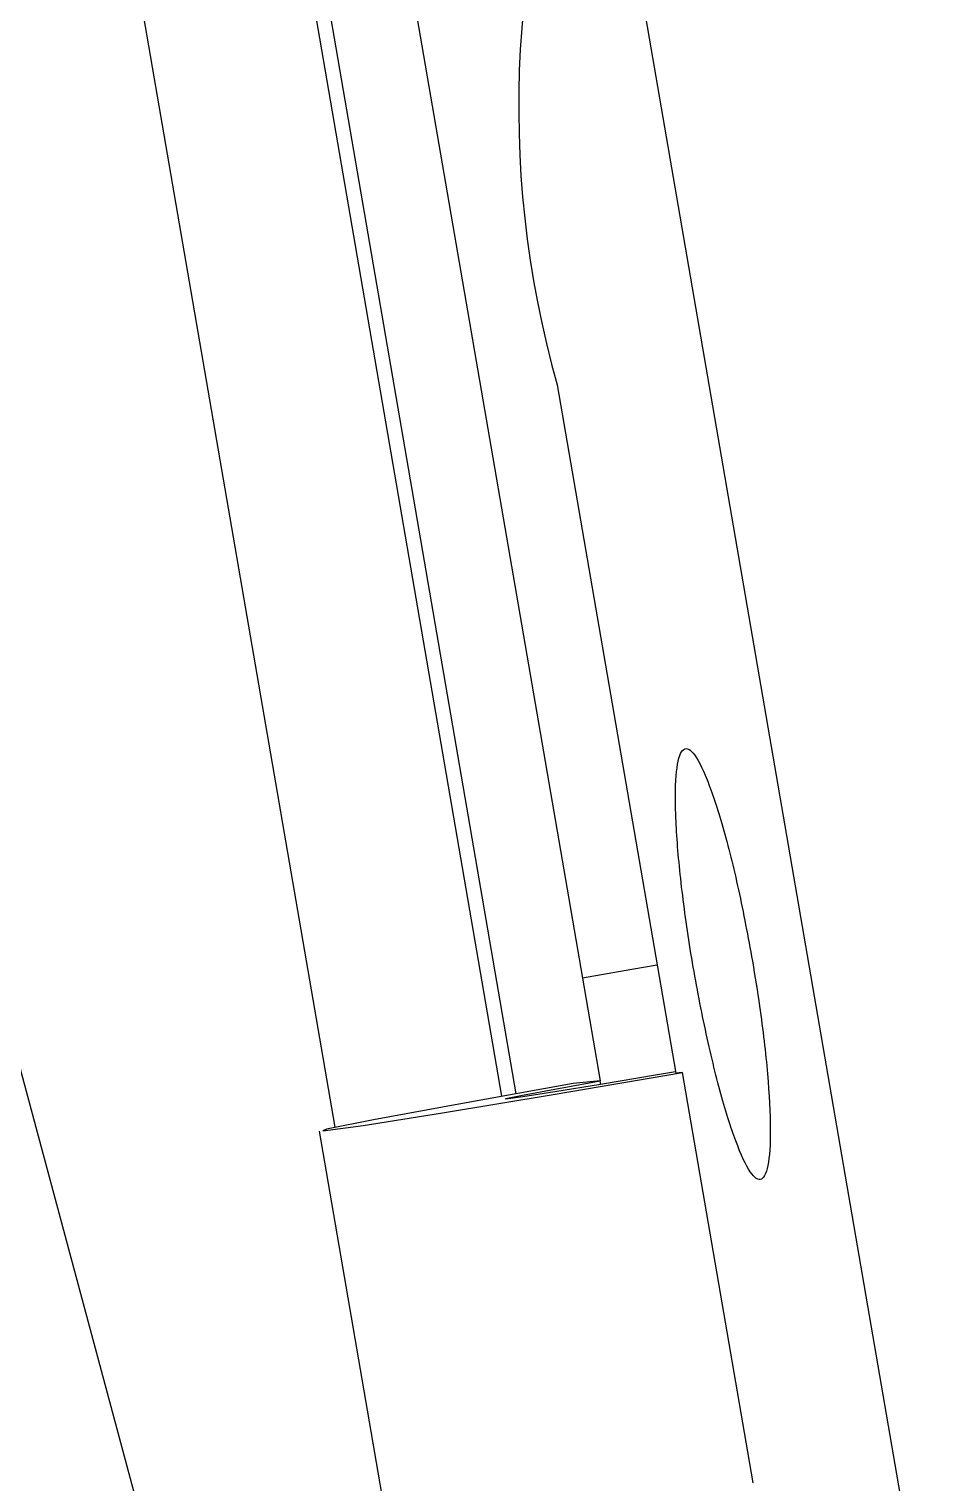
# Model space of a CAD drawing. Header units: millimetres. Extents: x 15 to 1184, y 5 to 836.
# Drawn here: x 813.7 to 818.02, y 611.46 to 618.45 of the extents above; entities that cross this region are included whole.
import ezdxf

# ---------------------------------------------------------------- set-up
doc = ezdxf.new("R2010")
doc.units = ezdxf.units.MM
doc.layers.get('0').update_dxf_attribs({"lineweight": 18})

msp = doc.modelspace()

# ---------------------------------------------------------------- linework, layer by layer
at = {"color": 7, "linetype": 'Continuous', "lineweight": 25}
for p, q in [((814.6742, 621.2359), (816.0354, 613.3317)), ((815.083, 621.2773), (816.3559, 613.8864)), ((815.9686, 613.3198), (814.7762, 620.2436)), ((815.1678, 613.1711), (813.9639, 620.1613)), ((820.5759, 595.765), (816.4145, 619.9284)), ((818.6585, 594.8665), (812.324, 618.3968)), ((816.2341, 616.7369), (816.8035, 613.4304)), ((816.3559, 613.8864), (816.4407, 613.3937)), ((816.8024, 613.437), (816.706, 613.4206)), ((816.8356, 613.4337), (816.8035, 613.4304)), ((817.175, 611.4628), (816.8356, 613.4337)), ((816.4407, 613.3937), (816.3112, 613.3806)), ((816.4437, 613.3767), (816.4407, 613.3937)), ((815.0905, 613.1524), (815.4299, 611.1815))]:
    msp.add_line(p, q, dxfattribs=at)
for points in [[(816.7141, 613.9497), (816.5925, 613.9284), (816.3559, 613.8864)], [(816.3112, 613.3806), (815.7618, 613.2826), (815.3522, 613.2072), (815.1266, 613.1623), (815.1092, 613.153), (815.3018, 613.1801), (815.6838, 613.2407), (816.2141, 613.3284), (816.8356, 613.4337)], [(816.706, 613.4206), (816.4415, 613.3763), (816.2235, 613.3408), (816.0684, 613.3165), (815.9877, 613.3055), (815.9876, 613.3084), (816.068, 613.325), (816.2229, 613.3542), (816.4407, 613.3937)]]:
    msp.add_lwpolyline(points, dxfattribs=at)
msp.add_arc((820.9542, 618.071), 4.905, 157.74811, 195.7818, dxfattribs=at)
msp.add_open_spline([(817.1722, 613.9691), (817.1506, 614.0853), (817.1074, 614.3177), (817.0295, 614.6249), (816.9529, 614.8567), (816.8847, 614.9867), (816.8329, 615.0004), (816.8033, 614.8962), (816.7993, 614.6859), (816.8214, 614.3931), (816.8669, 614.0509), (816.9308, 613.6978), (817.006, 613.3737), (817.0838, 613.1151), (817.1556, 612.9512), (817.2132, 612.9004), (817.2502, 612.9684), (817.2624, 613.1477), (817.2482, 613.4178), (817.2149, 613.7077), (817.1841, 613.8964), (817.1722, 613.9691)], degree=3, knots=[0, 0, 0, 0, 0.231238, 0.462476, 0.693714, 0.924952, 1.15619, 1.387428, 1.618665, 1.849903, 2.081141, 2.312379, 2.543617, 2.774855, 3.006093, 3.237331, 3.468569, 3.699807, 3.931045, 4.162283, 4.307011, 4.307011, 4.307011, 4.307011], dxfattribs=at)

doc.saveas('drawing.dxf')
